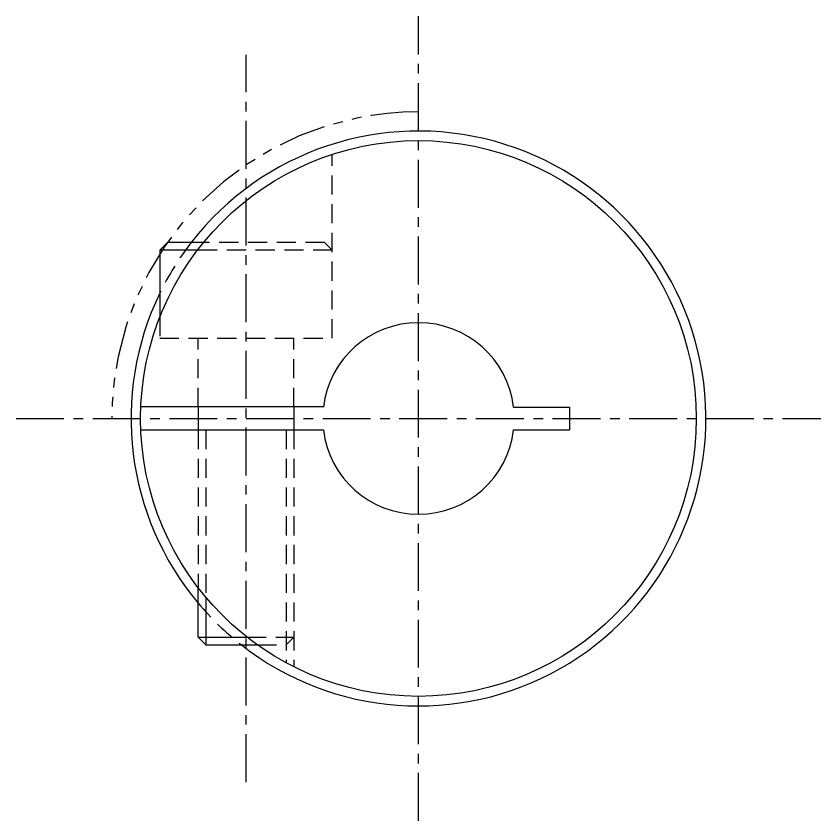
# Model space of a CAD drawing. Extents: x -133.5 to -66.3, y 10.7 to 61.2.
# Drawn here: x -87.35 to -66.35, y 40.16 to 61.16 of the extents above; entities that cross this region are included whole.
import ezdxf

# ---------------------------------------------------------------- set-up
doc = ezdxf.new("R2010")
doc.units = 0
for name, pattern in [('CENTER', [2, 1.25, -0.25, 0.25, -0.25]), ('DASHED', [0.75, 0.5, -0.25]), ('PHANTOM', [2.5, 1.25, -0.25, 0.25, -0.25, 0.25, -0.25])]:
    doc.linetypes.add(name, pattern=pattern)
doc.layers.get('0').update_dxf_attribs({"linetype": 'CONTINUOUS'})
doc.layers.add('CENTER', color=1, linetype='CENTER')

msp = doc.modelspace()

# ---------------------------------------------------------------- linework, layer by layer
at = {"color": 3, "linetype": 'DASHED'}
for p, q in [((-79.099, 52.749), (-79.099, 57.548)), ((-79.299, 55.249), (-82.458, 55.249)), ((-79.299, 55.249), (-79.099, 55.049)), ((-79.099, 55.049), (-82.616, 55.049)), ((-83.599, 53.301), (-83.599, 52.749)), ((-83.599, 52.749), (-79.099, 52.749)), ((-82.599, 50.956), (-82.599, 52.749)), ((-80.099, 50.956), (-80.099, 52.749)), ((-82.599, 50.356), (-82.599, 46.24)), ((-82.399, 50.356), (-82.399, 45.991)), ((-80.299, 50.356), (-80.299, 44.279)), ((-80.099, 50.356), (-80.099, 44.175)), ((-81.32, 44.949), (-80.099, 44.949)), ((-80.099, 44.949), (-80.299, 44.749)), ((-81.052, 44.749), (-80.299, 44.749))]:
    msp.add_line(p, q, dxfattribs=at)
at = {"color": 7, "linetype": 'CONTINUOUS'}
for p, q in [((-83.599, 55.049), (-83.399, 55.249)), ((-82.458, 55.249), (-83.399, 55.249)), ((-83.599, 55.049), (-83.599, 53.301)), ((-82.616, 55.049), (-83.599, 55.049)), ((-79.33, 50.956), (-84.092, 50.956)), ((-82.599, 50.956), (-82.599, 50.356)), ((-80.099, 50.956), (-80.099, 50.356)), ((-74.367, 50.955), (-72.911, 50.955)), ((-72.911, 50.955), (-72.911, 50.356)), ((-84.092, 50.356), (-79.33, 50.356)), ((-74.367, 50.356), (-72.911, 50.356)), ((-82.599, 44.949), (-82.599, 46.24)), ((-82.599, 44.949), (-82.399, 44.749)), ((-82.599, 44.949), (-81.32, 44.949)), ((-82.399, 44.749), (-81.052, 44.749))]:
    msp.add_line(p, q, dxfattribs=at)
at = {"color": 3}
msp.add_line((-82.399, 45.991), (-82.399, 44.749), dxfattribs=at)
at = {"color": 7, "linetype": 'CONTINUOUS'}
msp.add_circle((-76.849, 50.656), 7.25, dxfattribs=at)
at = {"color": 3, "linetype": 'PHANTOM'}
msp.add_arc((-76.849, 50.656), 8, 90, 180, dxfattribs=at)
at = {"color": 7, "linetype": 'CONTINUOUS'}
for radius, start, end in [(7.5, 231.9593, 142.2348), (7.5, 154.1581, 219.9445), (2.5, 6.8828, 173.1172), (2.5, 186.8921, 353.1079)]:
    msp.add_arc((-76.849, 50.656), radius, start, end, dxfattribs=at)
at = {"color": 3, "linetype": 'DASHED'}
for start, end in [(142.2348, 154.1581), (219.9445, 231.9593)]:
    msp.add_arc((-76.849, 50.656), 7.5, start, end, dxfattribs=at)
at = {"layer": 'CENTER', "color": 1, "linetype": 'CENTER'}
for p, q in [((-76.849, 40.156), (-76.849, 61.156)), ((-81.349, 41.169), (-81.349, 60.142)), ((-87.349, 50.656), (-66.349, 50.656))]:
    msp.add_line(p, q, dxfattribs=at)

doc.saveas('drawing.dxf')
